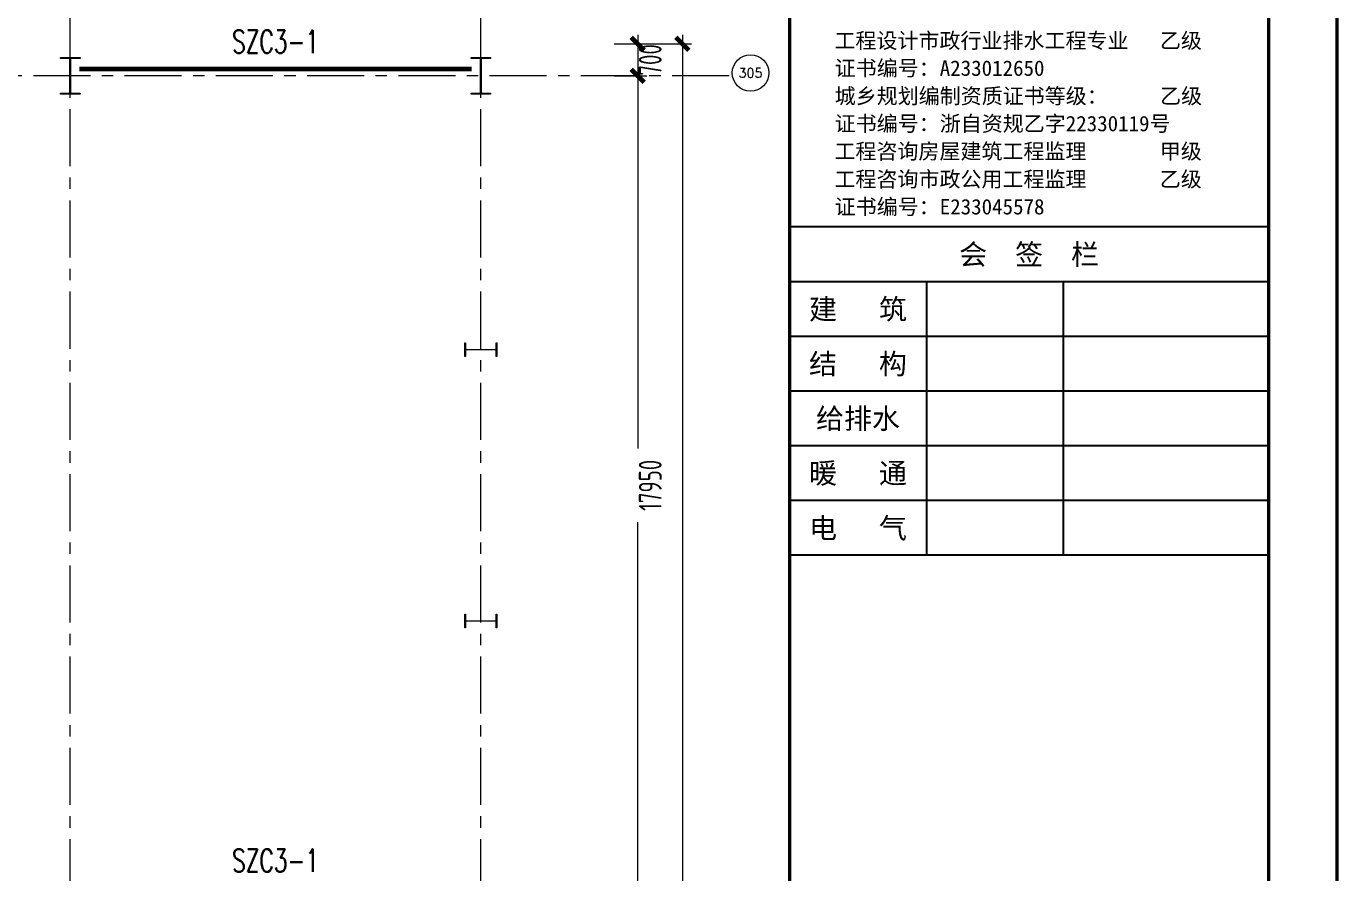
# Model space of a CAD drawing. Extents: x -1201378 to 2367219, y -619313 to 244905.
# Drawn here: x 2006278 to 2035046, y -200916 to -182361 of the extents above; entities that cross this region are included whole.
import ezdxf
from ezdxf.enums import TextEntityAlignment as Align

# ---------------------------------------------------------------- set-up
doc = ezdxf.new("R2010")
doc.units = 0
doc.header["$LTSCALE"] = 1000
doc.linetypes.add('CENTER', pattern=[2, 1.25, -0.25, 0.25, -0.25])
doc.layers.get('0').update_dxf_attribs({"linetype": 'CONTINUOUS'})
doc.layers.get('Defpoints').update_dxf_attribs({"linetype": 'CONTINUOUS'})
doc.layers.add('0-cxFrame', color=155, linetype='CONTINUOUS')
doc.layers.add('A-WINDOW', color=140, linetype='CONTINUOUS')
for name, color, linetype, lineweight in [('0-cxText', 131, 'CONTINUOUS', 25), ('S-axis', 111, 'CONTINUOUS', 0), ('S-col', 2, 'CONTINUOUS', 0), ('S-dote', 5, 'CENTER', 0), ('THIN', 7, 'CONTINUOUS', 0), ('柱间支撑', 6, 'CENTER', 0)]:
    doc.layers.add(name, color=color, linetype=linetype, lineweight=lineweight)
doc.styles.add('_TCH_AXIS', font='COMPLEX', dxfattribs={"bigfont": 'GBCBIG'})
doc.styles.add('cx_biaoti', font='')
doc.styles.add('cx_tuming', font='simhei.ttf')
doc.styles.add('cx_tuqian1', font='')
doc.styles.add('TSSD_Dimension', font='tssdeng.shx', dxfattribs={"width": 0.7, "bigfont": 'hztxt.shx'})
doc.styles.add('TSSD_Rein', font='tj-romans1.shx', dxfattribs={"width": 0.7, "bigfont": 'tj-hztxt.shx'})
doc.styles.add('黑体', font='simhei.ttf', dxfattribs={"width": 0.8})
doc.styles.get('cx_biaoti').set_extended_font_data('SimSun')
doc.styles.get('cx_tuqian1').set_extended_font_data('SimSun')
doc.dimstyles.new('TSSD_200_200', dxfattribs={"dimtxt": 500, "dimasz": 200, "dimexe": 200, "dimexo": 500, "dimgap": 200, "dimtad": 1, "dimdec": 0, "dimzin": 0, "dimdsep": 46, "dimtxsty": 'TSSD_Dimension', "dimblk": 'ARCHTICK', "dimcen": 0, "dimdle": 200, "dimclrt": 7, "dimadec": 0, "dimazin": 0, "dimtfac": 1, "dimtdec": 0, "dimtix": 1, "dimtmove": 2, "dimatfit": 3, "dimfxl": 1, "dimtolj": 1, "dimtzin": 0, "dimarcsym": 0})

# ---------------------------------------------------------------- blocks, each defined once
blk = doc.blocks.new('w42343243')
at = {"layer": 'S-col'}
blk.add_lwpolyline([(-165069, 621020), (-164639, 621020), (-164639, 621002), (-164848, 621002), (-164848, 620238), (-164639, 620238), (-164639, 620220), (-165069, 620220), (-165069, 620238), (-164860, 620238), (-164860, 621002), (-165069, 621002)], close=True, dxfattribs=at)
blk = doc.blocks.new('42343')
at = {"layer": 'A-WINDOW'}
for p in [(27000, 100), (36000, 100)]:
    blk.add_blockref('w42343243', p, dxfattribs=at)
blk = doc.blocks.new('_ArchTick')
at = {"color": 0, "linetype": 'ByBlock', "const_width": 0.5}
blk.add_lwpolyline([(-0.71, -0.71), (0.71, 0.71)], dxfattribs=at)
blk = doc.blocks.new('*D509')
at = {"layer": 'Defpoints', "color": 0, "transparency": 16777216}
for p in [(-81336, -282748), (-81336, -283448), (-80320, -283448)]:
    blk.add_point(p, dxfattribs=at)
at = {"layer": 'S-axis', "color": 0, "lineweight": -2, "transparency": 16777216}
for p, q in [((-80836, -282748), (-80120, -282748)), ((-80320, -282548), (-80320, -283648)), ((-80836, -283448), (-80120, -283448))]:
    blk.add_line(p, q, dxfattribs=at)
at = {"layer": 'S-axis', "color": 0, "lineweight": -2, "transparency": 16777216, "xscale": 200, "yscale": 200, "zscale": 200}
for p, rotation in [((-80320, -282748), 90), ((-80320, -283448), 270)]:
    blk.add_blockref('_ArchTick', p, dxfattribs=dict(at, rotation=rotation))
at = {"layer": 'S-axis', "color": 7, "transparency": 16777216, "insert": (-80045, -283098), "char_height": 500, "attachment_point": 5, "rotation": 90, "style": 'TSSD_Dimension'}
blk.add_mtext('\\A1;700', dxfattribs=at)
blk = doc.blocks.new('*D510')
at = {"layer": 'Defpoints', "color": 0, "transparency": 16777216}
for p in [(-81336, -283448), (-81336, -301398), (-80320, -301398)]:
    blk.add_point(p, dxfattribs=at)
at = {"layer": 'S-axis', "color": 0, "lineweight": -2, "transparency": 16777216}
for p, q in [((-80320, -283248), (-80320, -291617)), ((-80836, -283448), (-80120, -283448)), ((-80320, -301598), (-80320, -293229)), ((-80836, -301398), (-80120, -301398))]:
    blk.add_line(p, q, dxfattribs=at)
at = {"layer": 'S-axis', "color": 0, "lineweight": -2, "transparency": 16777216, "xscale": 200, "yscale": 200, "zscale": 200}
for p, rotation in [((-80320, -283448), 90), ((-80320, -301398), 270)]:
    blk.add_blockref('_ArchTick', p, dxfattribs=dict(at, rotation=rotation))
at = {"layer": 'S-axis', "color": 7, "transparency": 16777216, "insert": (-80045, -292423), "char_height": 500, "attachment_point": 5, "rotation": 90, "style": 'TSSD_Dimension'}
blk.add_mtext('\\A1;17950', dxfattribs=at)
blk = doc.blocks.new('*D457')
at = {"layer": 'Defpoints', "color": 0, "transparency": 16777216}
for p in [(-81236, -282748), (-81236, -355948), (-79341, -355948)]:
    blk.add_point(p, dxfattribs=at)
at = {"layer": 'S-axis', "color": 0, "lineweight": -2, "transparency": 16777216}
for p, q in [((-80736, -282748), (-79141, -282748)), ((-79341, -282548), (-79341, -318516)), ((-79341, -356148), (-79341, -320181)), ((-80736, -355948), (-79141, -355948))]:
    blk.add_line(p, q, dxfattribs=at)
at = {"layer": 'S-axis', "color": 0, "lineweight": -2, "transparency": 16777216, "xscale": 200, "yscale": 200, "zscale": 200}
for p, rotation in [((-79341, -282748), 90), ((-79341, -355948), 270)]:
    blk.add_blockref('_ArchTick', p, dxfattribs=dict(at, rotation=rotation))
at = {"layer": 'S-axis', "color": 7, "transparency": 16777216, "insert": (-79066, -319348), "char_height": 500, "attachment_point": 5, "rotation": 90, "style": 'TSSD_Dimension'}
blk.add_mtext('\\A1;73200', dxfattribs=at)
blk = doc.blocks.new('zjcx_lan_huiqian(Dragon)')
for p, q in [((-7000, -800), (0, -800)), ((-5000, -800), (-5000, -4800)), ((-3000, -800), (-3000, -4800)), ((-7000, -1600), (0, -1600)), ((-7000, -2400), (0, -2400)), ((-7000, -3200), (0, -3200)), ((-7000, -4000), (0, -4000))]:
    blk.add_line(p, q)
at = {"const_width": 30}
blk.add_lwpolyline([(-7000, 0), (0, 0)], dxfattribs=at)
blk.add_lwpolyline([(-7000, 0), (0, 0), (0, -4800), (-7000, -4800)], close=True, dxfattribs=at)
at = {"style": 'cx_biaoti'}
for s, p in [('会  签  栏', (-3500, -400)), ('建   筑', (-6000, -1200)), ('结   构', (-6000, -2000)), ('给排水', (-6000, -2800)), ('暖   通', (-6000, -3600)), ('电   气', (-6000, -4400))]:
    blk.add_text(s, height=300, dxfattribs=at).set_placement(p, align=Align.MIDDLE)
blk = doc.blocks.new('T-汇签(Dragon)')
at = {"layer": '0-cxFrame'}
blk.add_blockref('zjcx_lan_huiqian(Dragon)', (0, 0), dxfattribs=at)
blk = doc.blocks.new('zjcx_TT(Dragon)')
at = {"layer": '0-cxFrame', "const_width": 30}
blk.add_lwpolyline([(-7000, -10200), (0, -10200), (0, 0), (-7000, 0)], close=True, dxfattribs=at)
at = {"color": 7, "style": 'cx_biaoti'}
for s, p in [('工程设计市政行业排水工程专业   乙级', (-6344, -7594)), ('证书编号：A233012650', (-6340, -7997)), ('城乡规划编制资质证书等级：     乙级', (-6340, -8404)), ('证书编号：浙自资规乙字22330119号', (-6340, -8807)), ('工程咨询房屋建筑工程监理       甲级', (-6344, -9212)), ('工程咨询市政公用工程监理       乙级', (-6344, -9619)), ('证书编号：E233045578', (-6340, -10022))]:
    blk.add_text(s, height=225, dxfattribs=at).set_placement(p)
blk = doc.blocks.new('zjcx_T0(Dragon)')
at = {"layer": '0-cxFrame', "const_width": 50}
blk.add_lwpolyline([(0, 82100), (-7000, 82100), (-7000, 0), (0, 0)], close=True, dxfattribs=at)
at = {"layer": '0-cxFrame'}
for name, p in [('zjcx_TT(Dragon)', (0, 82100)), ('T-汇签(Dragon)', (0, 71900))]:
    blk.add_blockref(name, p, dxfattribs=at)
blk = doc.blocks.new('TK22.A0 L(Dragon)')
at = {"layer": '0-cxFrame', "color": 7, "const_width": 0.5}
blk.add_lwpolyline([(0, 0), (-1486, 0), (-1486, 841), (0, 841)], close=True, dxfattribs=at)
at = {"layer": '0-cxFrame', "const_width": 0.5}
for points in [[(-80, 10), (-1466, 10), (-1466, 831), (-80, 831)], [(-10, 10), (-80, 10), (-80, 831), (-10, 831)]]:
    blk.add_lwpolyline(points, close=True, dxfattribs=at)
at = {"layer": '0-cxFrame', "xscale": 0.009999999999999998, "yscale": 0.009999999999999998, "zscale": 0.009999999999999998}
blk.add_blockref('zjcx_T0(Dragon)', (-10, 10), dxfattribs=at)
at = {"style": '黑体', "flags": 4}
blk.add_attdef('图幅', text='', height=3.3, dxfattribs=at).set_placement((-40, 3), align=Align.RIGHT)
at = {"layer": '0-cxText', "flags": 4}
for tag, height, style, p in [('建设单位', 3.5, 'cx_tuming', (-45, 240)), ('项目名称', 3.5, 'cx_tuming', (-45, 210)), ('子项名称', 3.5, 'cx_tuming', (-45, 180)), ('工程编号', 3.3, 'cx_tuqian1', (-35, 165)), ('图名1', 3.5, 'cx_tuming', (-45, 87)), ('图名2', 3.5, 'cx_tuming', (-45, 79)), ('图名3', 3.5, 'cx_tuming', (-45, 71)), ('出图日期', 3.3, 'cx_tuqian1', (-39, 60)), ('专业', 3.3, 'cx_tuqian1', (-55, 52)), ('版次', 3.3, 'cx_tuqian1', (-20, 44)), ('图号', 3.3, 'cx_tuqian1', (-55, 44))]:
    blk.add_attdef(tag, text='', height=height, dxfattribs=dict(at, style=style)).set_placement(p, align=Align.MIDDLE)
at = {"layer": 'Defpoints', "color": 6, "flags": 4}
for tag, height, style, p in [('tufu', 3.3, '黑体', (-12, 12)), ('dwfname', 4, 'cx_tuqian1', (-80, 3))]:
    blk.add_attdef(tag, text='', height=height, dxfattribs=dict(at, style=style)).set_placement(p, align=Align.RIGHT)
blk = doc.blocks.new('nt66')
at = {"layer": 'S-col'}
blk.add_lwpolyline([(-195790, 766820), (-195490, 766820), (-195490, 766808), (-195636, 766808), (-195636, 766132), (-195490, 766132), (-195490, 766120), (-195790, 766120), (-195790, 766132), (-195644, 766132), (-195644, 766808), (-195790, 766808)], close=True, dxfattribs=at)
blk = doc.blocks.new('3#轴网')
at = {"layer": 'S-axis'}
blk.add_circle((-77846.7, -283383.9), 400, dxfattribs=at)
at = {"layer": 'S-dote'}
for p, q in [((-92758.5, -363428.2), (-92758.5, -277944.2)), ((-83758.5, -363428.2), (-83758.5, -277944.2)), ((-78316.2, -283448.2), (-273210.6, -283448.2))]:
    blk.add_line(p, q, dxfattribs=at)
at = {"layer": 'S-axis', "style": '_TCH_AXIS'}
blk.add_text('305', height=206.28, dxfattribs=at).set_placement((-78107, -283487), (-77586.4, -283487), align=Align.FIT)
at = {"layer": 'S-axis'}
for base, p1, p2, picture, middle in [((-80320.4, -283448.2), (-81336.2, -282748.2), (-81336.2, -283448.2), '*D509', (-80045.4, -283098.2)), ((-79340.7, -355948.2), (-81236.2, -282748.2), (-81236.2, -355948.2), '*D457', (-79065.7, -319348.2)), ((-80320.4, -301398.2), (-81336.2, -283448.2), (-81336.2, -301398.2), '*D510', (-80045.4, -292423.2))]:
    dim = blk.add_linear_dim(base=base, p1=p1, p2=p2, angle=270, dimstyle='TSSD_200_200', dxfattribs=at)
    dim.commit()
    dim.dimension.update_dxf_attribs({"geometry": picture, "text_midpoint": middle, "dimtype": 161})

msp = doc.modelspace()

# ---------------------------------------------------------------- linework, layer by layer
at = {"layer": '柱间支撑', "const_width": 100}
msp.add_lwpolyline([(2016041.5, -183298.2), (2007441.5, -183298.2)], dxfattribs=at)

# ---------------------------------------------------------------- block references
at = {"layer": '0-cxFrame', "xscale": 150, "yscale": 150, "zscale": 150}
msp.add_blockref('TK22.A0 L(Dragon)', (2035008.3, -296102.2), dxfattribs=at)
at = {"layer": 'S-axis'}
msp.add_blockref('3#轴网', (2100000, 100000), dxfattribs=at)
at = {"layer": 'S-col'}
msp.add_blockref('42343', (2145095.7, -804168.2), dxfattribs=at)
at = {"layer": 'S-col', "rotation": 90}
for p in [(2782711.7, 6191.8), (2782711.7, 241.8)]:
    msp.add_blockref('nt66', p, dxfattribs=at)

# ---------------------------------------------------------------- texts
at = {"layer": 'THIN', "style": 'TSSD_Rein', "width": 0.7}
for p in [(2011741.5, -183098.2), (2011741.5, -201048.2)]:
    msp.add_text('SZC3-1', height=500, dxfattribs=at).set_placement(p, align=Align.BOTTOM_CENTER)

doc.saveas('drawing.dxf')
